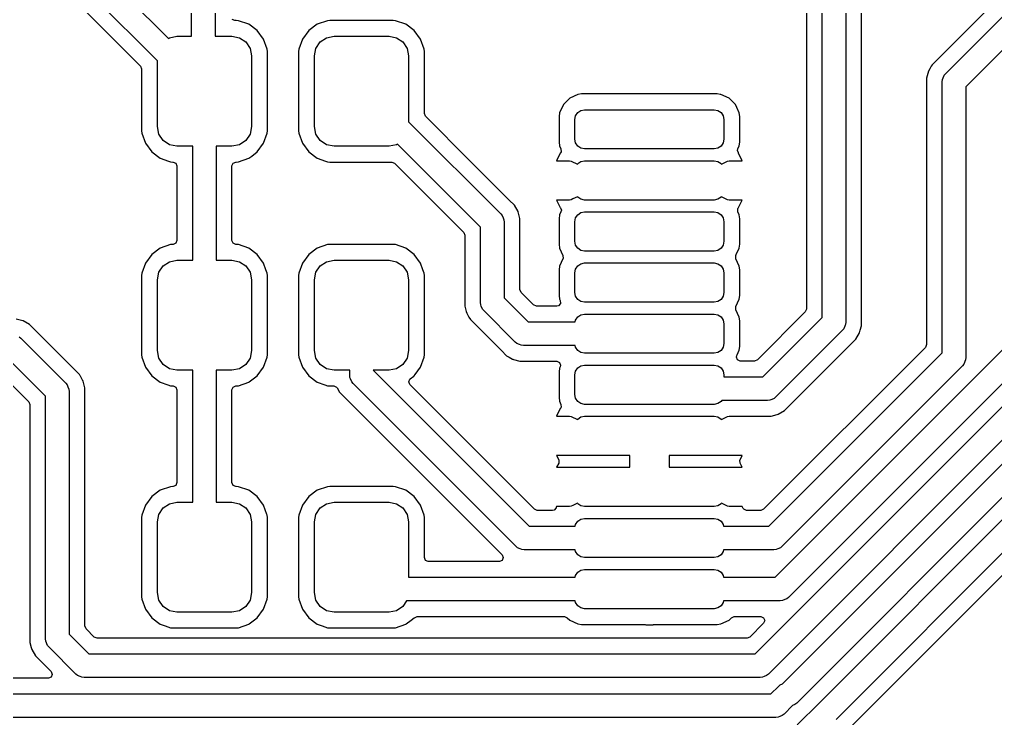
# Model space of a CAD drawing. Extents: x 164.7 to 249.1, y -103 to -70.
# Drawn here: x 171.91 to 184.34, y -86.4 to -77.51 of the extents above; entities that cross this region are included whole.
import ezdxf

# ---------------------------------------------------------------- set-up
doc = ezdxf.new("R2010")
doc.units = 0
doc.layers.add('BLACK', color=7, linetype='CONTINUOUS')

msp = doc.modelspace()

# ---------------------------------------------------------------- linework, layer by layer
at = {"layer": 'BLACK', "linetype": 'CONTINUOUS'}
for p, q in [((182.13, -81.297868), (182.13, -75.63)), ((182.43, -75.63), (182.43, -81.36)), ((174.1, -77.72), (174.1, -75.89)), ((181.9295, -75.8845), (181.9295, -81.194522)), ((174.4, -75.952132), (174.4, -77.72)), ((182.6305, -81.406144), (182.6305, -76.056479)), ((172.149693, -76.093934), (173.804068, -77.748309)), ((173.663627, -78.032132), (171.981495, -76.35)), ((171.912797, -76.564852), (173.448775, -78.10083)), ((184.994787, -76.619531), (183.529532, -78.084785)), ((183.703934, -78.193934), (185.103934, -76.793934)), ((185.272132, -77.05), (183.96, -78.362132)), ((174.6495, -77.5195), (174.614852, -77.505148)), ((174.667893, -77.5195), (174.6495, -77.5195)), ((174.667902, -77.5195), (174.667893, -77.5195)), ((174.698325, -77.522353), (174.667902, -77.5195)), ((174.826503, -77.567204), (174.698325, -77.522353)), ((175.828927, -77.522353), (175.70075, -77.567204)), ((175.828928, -77.522353), (175.828927, -77.522353)), ((175.859351, -77.5195), (175.828928, -77.522353)), ((175.859361, -77.5195), (175.859351, -77.5195)), ((176.667893, -77.5195), (175.859361, -77.5195)), ((176.667902, -77.5195), (176.667893, -77.5195)), ((176.698325, -77.522353), (176.667902, -77.5195)), ((176.826503, -77.567204), (176.698325, -77.522353)), ((174.826512, -77.567208), (174.826503, -77.567204)), ((174.935777, -77.647849), (174.826512, -77.567208)), ((175.016418, -77.757114), (174.935777, -77.647849)), ((175.591476, -77.647849), (175.510835, -77.757114)), ((175.700741, -77.567208), (175.591476, -77.647849)), ((175.70075, -77.567204), (175.700741, -77.567208)), ((176.826512, -77.567208), (176.826503, -77.567204)), ((176.935777, -77.647849), (176.826512, -77.567208)), ((177.016418, -77.757114), (176.935777, -77.647849)), ((173.804068, -77.748309), (173.817956, -77.73903)), ((173.817956, -77.73903), (173.913627, -77.72)), ((173.913627, -77.72), (174.1, -77.72)), ((174.4, -77.72), (174.613627, -77.72)), ((174.613627, -77.72), (174.709298, -77.73903)), ((174.709298, -77.73903), (174.790404, -77.793223)), ((174.790404, -77.793223), (174.844597, -77.874329)), ((175.016419, -77.757117), (175.016418, -77.757114)), ((175.01642, -77.757118), (175.016419, -77.757117)), ((175.061273, -77.885301), (175.01642, -77.757118)), ((175.510831, -77.757123), (175.46598, -77.8853)), ((175.510835, -77.757114), (175.510831, -77.757123)), ((175.682657, -77.874329), (175.73685, -77.793223)), ((175.73685, -77.793223), (175.817956, -77.73903)), ((175.817956, -77.73903), (175.913627, -77.72)), ((175.913627, -77.72), (176.613627, -77.72)), ((176.613627, -77.72), (176.709298, -77.73903)), ((176.709298, -77.73903), (176.790404, -77.793223)), ((176.790404, -77.793223), (176.844597, -77.874329)), ((177.016422, -77.757123), (177.016418, -77.757114)), ((177.061273, -77.8853), (177.016422, -77.757123)), ((174.844597, -77.874329), (174.863627, -77.97)), ((175.064127, -77.915734), (175.061273, -77.885301)), ((175.064127, -78.924266), (175.064127, -77.915734)), ((175.46598, -77.885301), (175.463127, -77.915724)), ((175.463127, -77.915724), (175.463127, -78.924275)), ((175.46598, -77.8853), (175.46598, -77.885301)), ((175.663627, -77.97), (175.682657, -77.874329)), ((176.844597, -77.874329), (176.863627, -77.97)), ((177.061273, -77.885301), (177.061273, -77.8853)), ((177.064126, -77.915724), (177.061273, -77.885301)), ((177.064127, -77.915743), (177.064126, -77.915724)), ((177.064127, -78.704522), (177.064127, -77.915743)), ((173.663627, -78.87), (173.663627, -78.032132)), ((174.863627, -77.97), (174.863627, -78.87)), ((175.663627, -78.87), (175.663627, -77.97)), ((176.863627, -77.97), (176.863627, -78.807868)), ((173.448775, -78.10083), (173.463127, -78.135478)), ((173.463127, -78.135478), (173.463127, -78.924275)), ((183.483385, -78.164713), (183.4595, -78.253853)), ((183.500265, -78.135478), (183.483385, -78.164713)), ((183.501537, -78.133274), (183.500265, -78.135478)), ((183.520268, -78.10083), (183.501537, -78.133274)), ((183.529527, -78.084791), (183.520268, -78.10083)), ((183.529532, -78.084785), (183.529527, -78.084791)), ((183.4595, -78.253853), (183.4595, -81.644522)), ((183.66, -78.3), (183.662882, -78.270736)), ((183.66, -81.747868), (183.66, -78.3)), ((183.662882, -78.270736), (183.679756, -78.23)), ((183.679756, -78.23), (183.685279, -78.216665)), ((183.685279, -78.216665), (183.703934, -78.193934)), ((183.96, -78.362132), (183.96, -81.81)), ((178.915418, -78.509254), (178.834254, -78.590418)), ((178.91542, -78.509253), (178.915418, -78.509254)), ((179.019454, -78.46074), (178.91542, -78.509253)), ((179.066861, -78.454501), (179.019454, -78.46074)), ((179.066867, -78.4545), (179.066861, -78.454501)), ((180.793135, -78.4545), (179.066867, -78.4545)), ((180.793139, -78.4545), (180.793135, -78.4545)), ((180.831063, -78.459492), (180.793139, -78.4545)), ((180.840546, -78.460741), (180.831063, -78.459492)), ((180.840547, -78.460742), (180.840546, -78.460741)), ((180.944579, -78.509253), (180.840547, -78.460742)), ((180.944581, -78.509254), (180.944579, -78.509253)), ((181.025745, -78.590418), (180.944581, -78.509254)), ((178.834253, -78.59042), (178.785742, -78.694452)), ((178.834254, -78.590418), (178.834253, -78.59042)), ((179.016612, -78.691612), (179.057165, -78.664515)), ((179.057165, -78.664515), (179.105, -78.655)), ((179.105, -78.655), (180.755, -78.655)), ((180.755, -78.655), (180.802835, -78.664515)), ((180.802835, -78.664515), (180.843388, -78.691612)), ((181.025746, -78.59042), (181.025745, -78.590418)), ((181.025747, -78.590421), (181.025746, -78.59042)), ((181.043675, -78.628867), (181.025747, -78.590421)), ((181.074258, -78.694453), (181.043675, -78.628867)), ((177.078479, -78.73917), (177.064127, -78.704522)), ((177.644308, -79.305), (177.078479, -78.73917)), ((178.779501, -78.74186), (178.7795, -78.741864)), ((178.7795, -78.741864), (178.7795, -79.068134)), ((178.785741, -78.694455), (178.779501, -78.74186)), ((178.785742, -78.694452), (178.785741, -78.694453)), ((178.785741, -78.694453), (178.785741, -78.694454)), ((178.785741, -78.694454), (178.785741, -78.694455)), ((178.98, -78.78), (178.989515, -78.732165)), ((178.98, -79.03), (178.98, -78.78)), ((178.989515, -78.732165), (179.016612, -78.691612)), ((180.843388, -78.691612), (180.870485, -78.732165)), ((180.870485, -78.732165), (180.88, -78.78)), ((180.88, -78.78), (180.88, -79.03)), ((181.074259, -78.694455), (181.074258, -78.694453)), ((181.080499, -78.741862), (181.074259, -78.694455)), ((181.0805, -79.068139), (181.080499, -78.741862)), ((173.463127, -78.924275), (173.46598, -78.954698)), ((173.682657, -78.965671), (173.663627, -78.87)), ((174.863627, -78.87), (174.844597, -78.965671)), ((175.061273, -78.954699), (175.064127, -78.924266)), ((175.463127, -78.924275), (175.46598, -78.954698)), ((175.682657, -78.965671), (175.663627, -78.87)), ((176.863627, -78.807868), (178.036066, -79.980307)), ((173.46598, -78.954698), (173.46598, -78.954699)), ((173.46598, -78.954699), (173.510831, -79.082876)), ((173.73685, -79.046777), (173.682657, -78.965671)), ((173.817956, -79.10097), (173.73685, -79.046777)), ((174.790404, -79.046777), (174.709298, -79.10097)), ((174.844597, -78.965671), (174.790404, -79.046777)), ((175.01642, -79.082882), (175.061273, -78.954699)), ((175.46598, -78.954698), (175.46598, -78.954699)), ((175.46598, -78.954699), (175.510831, -79.082876)), ((175.73685, -79.046777), (175.682657, -78.965671)), ((175.817956, -79.10097), (175.73685, -79.046777)), ((178.989515, -79.077835), (178.98, -79.03)), ((180.88, -79.03), (180.870485, -79.077835)), ((173.510831, -79.082876), (173.510835, -79.082885)), ((173.510835, -79.082885), (173.591476, -79.19215)), ((173.913627, -79.12), (173.817956, -79.10097)), ((174.113627, -79.12), (173.913627, -79.12)), ((174.113627, -80.57), (174.113627, -79.12)), ((174.613627, -79.12), (174.413627, -79.12)), ((174.413627, -79.12), (174.413627, -80.57)), ((174.709298, -79.10097), (174.613627, -79.12)), ((174.935777, -79.19215), (175.016418, -79.082885)), ((175.016418, -79.082884), (175.01642, -79.082882)), ((175.016418, -79.082885), (175.016418, -79.082884)), ((175.510831, -79.082876), (175.510835, -79.082885)), ((175.510835, -79.082885), (175.591476, -79.19215)), ((175.913627, -79.12), (175.817956, -79.10097)), ((176.613627, -79.12), (175.913627, -79.12)), ((176.709298, -79.10097), (176.613627, -79.12)), ((176.723185, -79.09169), (176.709298, -79.10097)), ((177.78, -80.148505), (176.723185, -79.09169)), ((178.7795, -79.068134), (178.779501, -79.068139)), ((178.779501, -79.068139), (178.78574, -79.115543)), ((178.78574, -79.115543), (178.804118, -79.154954)), ((178.804118, -79.154954), (178.805754, -79.192422)), ((179.016612, -79.118388), (178.989515, -79.077835)), ((179.057165, -79.145485), (179.016612, -79.118388)), ((179.105, -79.155), (179.057165, -79.145485)), ((180.755, -79.155), (179.105, -79.155)), ((180.802835, -79.145485), (180.755, -79.155)), ((180.843388, -79.118388), (180.802835, -79.145485)), ((180.870485, -79.077835), (180.843388, -79.118388)), ((181.05129, -79.175664), (181.05588, -79.154958)), ((181.05588, -79.154958), (181.074259, -79.115545)), ((181.074259, -79.115545), (181.0805, -79.068139)), ((173.591476, -79.19215), (173.700741, -79.272791)), ((173.700741, -79.272791), (173.700744, -79.272792)), ((173.700744, -79.272792), (173.700745, -79.272793)), ((173.700745, -79.272793), (173.700747, -79.272793)), ((173.700747, -79.272793), (173.70075, -79.272795)), ((173.70075, -79.272795), (173.805908, -79.309591)), ((174.698326, -79.317646), (174.826509, -79.272793)), ((174.826509, -79.272793), (174.86521, -79.244231)), ((174.86521, -79.244231), (174.935777, -79.19215)), ((175.591476, -79.19215), (175.700741, -79.272791)), ((175.700741, -79.272791), (175.700744, -79.272792)), ((175.700744, -79.272792), (175.700745, -79.272793)), ((175.700745, -79.272793), (175.700747, -79.272793)), ((175.700747, -79.272793), (175.70075, -79.272795)), ((175.70075, -79.272795), (175.805908, -79.309591)), ((178.795586, -79.209083), (178.748695, -79.305)), ((178.797948, -79.205776), (178.795586, -79.209083)), ((178.805754, -79.192422), (178.797467, -79.205433)), ((178.797467, -79.205433), (178.797948, -79.205776)), ((181.063374, -79.204837), (181.05129, -79.175664)), ((181.062054, -79.20578), (181.063374, -79.204837)), ((181.064413, -79.209085), (181.062054, -79.20578)), ((181.111304, -79.305), (181.064413, -79.209085)), ((173.805908, -79.309591), (173.828928, -79.317646)), ((173.828928, -79.317646), (173.859361, -79.3205)), ((173.859361, -79.3205), (173.864127, -79.3205)), ((173.864127, -79.3205), (173.898775, -79.334852)), ((173.898775, -79.334852), (173.913127, -79.3695)), ((173.913127, -79.3695), (173.913127, -80.3205)), ((174.614127, -79.3695), (174.628479, -79.334852)), ((174.614127, -80.3205), (174.614127, -79.3695)), ((174.628479, -79.334852), (174.663127, -79.3205)), ((174.663127, -79.3205), (174.667883, -79.3205)), ((174.667883, -79.3205), (174.667893, -79.3205)), ((174.667893, -79.3205), (174.698326, -79.317646)), ((175.805908, -79.309591), (175.828928, -79.317646)), ((175.828928, -79.317646), (175.859361, -79.3205)), ((175.859361, -79.3205), (175.859371, -79.3205)), ((175.859371, -79.3205), (176.64815, -79.3205)), ((176.64815, -79.3205), (176.682798, -79.334852)), ((176.682798, -79.334852), (177.565148, -80.217202)), ((178.145212, -79.805904), (177.644308, -79.305)), ((178.748695, -79.305), (178.913679, -79.305)), ((178.913679, -79.305), (178.934386, -79.30959)), ((178.934386, -79.30959), (179.013391, -79.346431)), ((179.013391, -79.346431), (179.016612, -79.341612)), ((179.016612, -79.341612), (179.057165, -79.314515)), ((179.057165, -79.314515), (179.105, -79.305)), ((179.105, -79.305), (180.755, -79.305)), ((180.755, -79.305), (180.802835, -79.314515)), ((180.802835, -79.314515), (180.843388, -79.341612)), ((180.843388, -79.341612), (180.846608, -79.346431)), ((180.846608, -79.346431), (180.925613, -79.30959)), ((180.925613, -79.30959), (180.946321, -79.305)), ((180.946321, -79.305), (181.111304, -79.305)), ((178.956355, -79.790165), (178.934386, -79.800409)), ((179.01339, -79.763567), (178.956355, -79.790165)), ((179.016612, -79.768388), (179.01339, -79.763567)), ((179.057165, -79.795485), (179.016612, -79.768388)), ((179.105, -79.805), (179.057165, -79.795485)), ((180.802835, -79.795485), (180.755, -79.805)), ((180.843388, -79.768388), (180.802835, -79.795485)), ((180.846608, -79.763568), (180.843388, -79.768388)), ((180.925613, -79.800409), (180.846608, -79.763568)), ((178.210469, -79.871161), (178.145212, -79.805904)), ((178.256614, -79.951085), (178.210469, -79.871161)), ((178.913679, -79.805), (178.748696, -79.805)), ((178.748696, -79.805), (178.795586, -79.900914)), ((178.795586, -79.900914), (178.797946, -79.90422)), ((178.797946, -79.90422), (178.796625, -79.905163)), ((178.796625, -79.905163), (178.808709, -79.934335)), ((178.934386, -79.800409), (178.913679, -79.805)), ((180.755, -79.805), (179.105, -79.805)), ((180.946321, -79.805), (180.925613, -79.800409)), ((181.111304, -79.805), (180.946321, -79.805)), ((181.054245, -79.917578), (181.062536, -79.904565)), ((181.05588, -79.955043), (181.054245, -79.917578)), ((181.062054, -79.904221), (181.064413, -79.900915)), ((181.062536, -79.904565), (181.062054, -79.904221)), ((181.064413, -79.900915), (181.111304, -79.805)), ((178.036066, -79.980307), (178.054721, -80.003037)), ((178.054721, -80.003037), (178.066786, -80.032165)), ((178.066786, -80.032165), (178.077118, -80.057109)), ((178.257675, -79.955045), (178.256614, -79.951085)), ((178.2805, -80.040226), (178.257675, -79.955045)), ((178.2805, -80.944522), (178.2805, -80.040226)), ((178.78574, -79.994454), (178.7795, -80.041862)), ((178.7795, -80.041862), (178.7795, -80.368134)), ((178.804118, -79.955043), (178.78574, -79.994454)), ((178.808709, -79.934335), (178.804118, -79.955043)), ((178.98, -80.08), (178.989515, -80.032165)), ((178.989515, -80.032165), (179.016612, -79.991612)), ((179.016612, -79.991612), (179.057165, -79.964515)), ((179.057165, -79.964515), (179.105, -79.955)), ((179.105, -79.955), (180.755, -79.955)), ((180.755, -79.955), (180.802835, -79.964515)), ((180.802835, -79.964515), (180.843388, -79.991612)), ((180.843388, -79.991612), (180.870485, -80.032165)), ((180.870485, -80.032165), (180.88, -80.08)), ((181.074259, -79.994455), (181.05588, -79.955043)), ((181.080499, -80.041862), (181.074259, -79.994455)), ((181.0805, -80.368139), (181.080499, -80.041862)), ((177.78, -81.11), (177.78, -80.148505)), ((178.077118, -80.057109), (178.08, -80.086373)), ((178.08, -80.086373), (178.08, -81.047868)), ((178.98, -80.33), (178.98, -80.08)), ((180.88, -80.08), (180.88, -80.33)), ((177.565148, -80.217202), (177.5795, -80.25185)), ((177.5795, -80.25185), (177.5795, -81.156145)), ((173.700741, -80.417208), (173.591476, -80.497849)), ((173.70075, -80.417204), (173.700741, -80.417208)), ((173.828927, -80.372353), (173.70075, -80.417204)), ((173.828928, -80.372353), (173.828927, -80.372353)), ((173.859351, -80.3695), (173.828928, -80.372353)), ((173.864127, -80.3695), (173.859351, -80.3695)), ((173.898775, -80.355148), (173.864127, -80.3695)), ((173.913127, -80.3205), (173.898775, -80.355148)), ((174.628479, -80.355148), (174.614127, -80.3205)), ((174.663127, -80.3695), (174.628479, -80.355148)), ((174.667893, -80.3695), (174.663127, -80.3695)), ((174.667902, -80.3695), (174.667893, -80.3695)), ((174.698325, -80.372353), (174.667902, -80.3695)), ((174.826503, -80.417204), (174.698325, -80.372353)), ((174.826512, -80.417208), (174.826503, -80.417204)), ((174.935777, -80.497849), (174.826512, -80.417208)), ((175.700741, -80.417208), (175.591476, -80.497849)), ((175.70075, -80.417204), (175.700741, -80.417208)), ((175.828927, -80.372353), (175.70075, -80.417204)), ((175.828928, -80.372353), (175.828927, -80.372353)), ((175.859351, -80.3695), (175.828928, -80.372353)), ((175.859361, -80.3695), (175.859351, -80.3695)), ((176.667893, -80.3695), (175.859361, -80.3695)), ((176.667902, -80.3695), (176.667893, -80.3695)), ((176.698325, -80.372353), (176.667902, -80.3695)), ((176.826503, -80.417204), (176.698325, -80.372353)), ((176.826512, -80.417208), (176.826503, -80.417204)), ((176.935777, -80.497849), (176.826512, -80.417208)), ((178.7795, -80.368134), (178.779501, -80.368139)), ((178.779501, -80.368139), (178.78574, -80.415545)), ((178.78574, -80.415545), (178.829455, -80.509292)), ((178.989515, -80.377835), (178.98, -80.33)), ((179.016612, -80.418388), (178.989515, -80.377835)), ((179.057165, -80.445485), (179.016612, -80.418388)), ((180.843388, -80.418388), (180.802835, -80.445485)), ((180.870485, -80.377835), (180.843388, -80.418388)), ((180.88, -80.33), (180.870485, -80.377835)), ((181.035879, -80.49785), (181.074259, -80.415545)), ((181.074259, -80.415545), (181.0805, -80.368139)), ((173.591476, -80.497849), (173.510835, -80.607114)), ((175.016418, -80.607114), (174.935777, -80.497849)), ((175.591476, -80.497849), (175.510835, -80.607114)), ((177.016418, -80.607114), (176.935777, -80.497849)), ((178.829455, -80.509292), (178.831091, -80.546759)), ((179.105, -80.455), (179.057165, -80.445485)), ((180.755, -80.455), (179.105, -80.455)), ((180.802835, -80.445485), (180.755, -80.455)), ((181.028908, -80.51324), (181.030544, -80.509291)), ((181.030544, -80.550707), (181.028908, -80.51324)), ((181.030544, -80.509291), (181.035879, -80.49785)), ((173.510831, -80.607123), (173.46598, -80.7353)), ((173.510835, -80.607114), (173.510831, -80.607123)), ((173.682657, -80.724329), (173.73685, -80.643223)), ((173.73685, -80.643223), (173.817956, -80.58903)), ((173.817956, -80.58903), (173.913627, -80.57)), ((173.913627, -80.57), (174.113627, -80.57)), ((174.413627, -80.57), (174.613627, -80.57)), ((174.613627, -80.57), (174.709298, -80.58903)), ((174.709298, -80.58903), (174.790404, -80.643223)), ((174.790404, -80.643223), (174.844597, -80.724329)), ((175.016422, -80.607123), (175.016418, -80.607114)), ((175.046072, -80.69186), (175.016422, -80.607123)), ((175.510831, -80.607123), (175.46598, -80.7353)), ((175.510835, -80.607114), (175.510831, -80.607123)), ((175.682657, -80.724329), (175.73685, -80.643223)), ((175.73685, -80.643223), (175.817956, -80.58903)), ((175.817956, -80.58903), (175.913627, -80.57)), ((175.913627, -80.57), (176.613627, -80.57)), ((176.613627, -80.57), (176.709298, -80.58903)), ((176.709298, -80.58903), (176.790404, -80.643223)), ((176.790404, -80.643223), (176.844597, -80.724329)), ((177.016422, -80.607123), (177.016418, -80.607114)), ((177.046072, -80.69186), (177.016422, -80.607123)), ((178.785741, -80.644455), (178.779501, -80.69186)), ((178.785742, -80.644451), (178.785741, -80.644453)), ((178.785741, -80.644453), (178.785741, -80.644454)), ((178.785741, -80.644454), (178.785741, -80.644455)), ((178.829455, -80.550708), (178.785742, -80.644451)), ((178.831091, -80.546759), (178.829455, -80.550708)), ((178.989515, -80.682165), (179.016612, -80.641612)), ((179.016612, -80.641612), (179.057165, -80.614515)), ((179.057165, -80.614515), (179.105, -80.605)), ((179.105, -80.605), (180.755, -80.605)), ((180.755, -80.605), (180.802835, -80.614515)), ((180.802835, -80.614515), (180.843388, -80.641612)), ((180.843388, -80.641612), (180.870485, -80.682165)), ((181.074259, -80.644454), (181.030544, -80.550707)), ((181.074259, -80.644455), (181.074259, -80.644454)), ((181.080499, -80.691862), (181.074259, -80.644455)), ((173.46598, -80.735301), (173.463127, -80.765724)), ((173.463127, -80.765724), (173.463127, -81.774275)), ((173.46598, -80.7353), (173.46598, -80.735301)), ((173.663627, -80.82), (173.682657, -80.724329)), ((174.844597, -80.724329), (174.863627, -80.82)), ((175.061273, -80.735301), (175.046072, -80.69186)), ((175.064127, -80.765734), (175.061273, -80.735301)), ((175.064127, -81.774266), (175.064127, -80.765734)), ((175.46598, -80.735301), (175.463127, -80.765724)), ((175.463127, -80.765724), (175.463127, -81.774275)), ((175.46598, -80.7353), (175.46598, -80.735301)), ((175.663627, -80.82), (175.682657, -80.724329)), ((176.844597, -80.724329), (176.863627, -80.82)), ((177.061273, -80.735301), (177.046072, -80.69186)), ((177.064127, -80.765734), (177.061273, -80.735301)), ((177.064127, -81.774266), (177.064127, -80.765734)), ((178.779501, -80.69186), (178.7795, -80.691864)), ((178.7795, -80.691864), (178.7795, -81.018134)), ((178.98, -80.73), (178.989515, -80.682165)), ((178.98, -80.98), (178.98, -80.73)), ((180.870485, -80.682165), (180.88, -80.73)), ((180.88, -80.73), (180.88, -80.98)), ((181.0805, -81.018139), (181.080499, -80.691862)), ((173.663627, -81.72), (173.663627, -80.82)), ((174.863627, -80.82), (174.863627, -81.72)), ((175.663627, -81.72), (175.663627, -80.82)), ((176.863627, -80.82), (176.863627, -81.72)), ((178.294852, -80.97917), (178.2805, -80.944522)), ((178.455829, -81.140148), (178.294852, -80.97917)), ((178.7795, -81.018134), (178.779501, -81.018139)), ((178.779501, -81.018139), (178.78574, -81.065543)), ((178.989515, -81.027835), (178.98, -80.98)), ((179.016612, -81.068388), (178.989515, -81.027835)), ((180.870485, -81.027835), (180.843388, -81.068388)), ((180.88, -80.98), (180.870485, -81.027835)), ((181.074259, -81.065545), (181.0805, -81.018139)), ((177.5795, -81.156145), (177.597824, -81.224529)), ((177.782882, -81.139264), (177.78, -81.11)), ((177.789193, -81.1545), (177.782882, -81.139264)), ((177.805279, -81.193335), (177.789193, -81.1545)), ((178.08, -81.047868), (178.387132, -81.355)), ((178.490477, -81.1545), (178.455829, -81.140148)), ((178.750307, -81.1545), (178.490477, -81.1545)), ((178.771015, -81.149909), (178.750307, -81.1545)), ((178.796352, -81.122259), (178.771015, -81.149909)), ((178.78574, -81.065543), (178.794716, -81.084792)), ((178.794716, -81.084792), (178.796352, -81.122259)), ((179.057165, -81.095485), (179.016612, -81.068388)), ((179.105, -81.105), (179.057165, -81.095485)), ((180.755, -81.105), (179.105, -81.105)), ((180.802835, -81.095485), (180.755, -81.105)), ((180.843388, -81.068388), (180.802835, -81.095485)), ((181.028908, -81.16324), (181.030544, -81.159291)), ((181.030544, -81.200707), (181.028908, -81.16324)), ((181.030544, -81.159291), (181.074259, -81.065545)), ((177.597824, -81.224529), (177.597824, -81.22453)), ((177.597824, -81.22453), (177.603385, -81.245287)), ((177.603385, -81.245287), (177.603386, -81.24529)), ((177.603386, -81.24529), (177.631772, -81.294455)), ((177.823934, -81.216066), (177.805279, -81.193335)), ((178.218934, -81.611066), (177.823934, -81.216066)), ((179.016612, -81.291612), (179.057165, -81.264515)), ((179.057165, -81.264515), (179.105, -81.255)), ((179.105, -81.255), (180.755, -81.255)), ((180.755, -81.255), (180.802835, -81.264515)), ((180.802835, -81.264515), (180.843388, -81.291612)), ((181.074259, -81.294454), (181.030544, -81.200707)), ((181.915148, -81.22917), (181.30517, -81.839148)), ((181.9295, -81.194522), (181.915148, -81.22917)), ((171.949597, -81.34186), (171.866147, -81.3195)), ((171.949597, -81.341861), (171.949597, -81.34186)), ((171.955286, -81.343385), (171.949597, -81.341861)), ((171.955289, -81.343386), (171.955286, -81.343385)), ((172.035212, -81.38953), (171.955289, -81.343386)), ((172.67047, -82.024788), (172.035212, -81.38953)), ((177.631772, -81.294455), (177.64953, -81.325212)), ((177.64953, -81.325212), (178.044531, -81.720212)), ((178.387132, -81.355), (178.984973, -81.355)), ((178.984973, -81.355), (178.989515, -81.332165)), ((178.989515, -81.332165), (179.016612, -81.291612)), ((180.843388, -81.291612), (180.870485, -81.332165)), ((180.870485, -81.332165), (180.88, -81.38)), ((180.88, -81.38), (180.88, -81.63)), ((181.074259, -81.294455), (181.074259, -81.294454)), ((181.080499, -81.341862), (181.074259, -81.294455)), ((181.0805, -81.668139), (181.080499, -81.341862)), ((181.373868, -82.054), (182.13, -81.297868)), ((182.423112, -81.398934), (182.404721, -81.443336)), ((182.427118, -81.389264), (182.423112, -81.398934)), ((182.43, -81.36), (182.427118, -81.389264)), ((182.616203, -81.459501), (182.6305, -81.406144)), ((182.386066, -81.466066), (181.542066, -82.310066)), ((182.404721, -81.443336), (182.386066, -81.466066)), ((182.560469, -81.575212), (182.606614, -81.495288)), ((182.606614, -81.495288), (182.616203, -81.459501)), ((171.903335, -81.545279), (171.926066, -81.563934)), ((171.926066, -81.563934), (172.496066, -82.133934)), ((178.241664, -81.629721), (178.218934, -81.611066)), ((178.277398, -81.644522), (178.241664, -81.629721)), ((178.295736, -81.652118), (178.277398, -81.644522)), ((178.325, -81.655), (178.295736, -81.652118)), ((178.984973, -81.655), (178.325, -81.655)), ((178.989515, -81.677835), (178.984973, -81.655)), ((180.88, -81.63), (180.870485, -81.677835)), ((181.532868, -84.605), (184.51, -81.627868)), ((181.651212, -82.48447), (182.560469, -81.575212)), ((183.4595, -81.644522), (183.445148, -81.67917)), ((173.463127, -81.774275), (173.46598, -81.804698)), ((173.682657, -81.815671), (173.663627, -81.72)), ((174.863627, -81.72), (174.844597, -81.815671)), ((175.061273, -81.804699), (175.064127, -81.774266)), ((175.463127, -81.774275), (175.46598, -81.804698)), ((175.682657, -81.815671), (175.663627, -81.72)), ((176.863627, -81.72), (176.844597, -81.815671)), ((177.061273, -81.804699), (177.064127, -81.774266)), ((178.044531, -81.720212), (178.109788, -81.785469)), ((178.109788, -81.785469), (178.14275, -81.8045)), ((179.016612, -81.718388), (178.989515, -81.677835)), ((179.057165, -81.745485), (179.016612, -81.718388)), ((179.105, -81.755), (179.057165, -81.745485)), ((180.755, -81.755), (179.105, -81.755)), ((180.802835, -81.745485), (180.755, -81.755)), ((180.843388, -81.718388), (180.802835, -81.745485)), ((180.870485, -81.677835), (180.843388, -81.718388)), ((181.037844, -81.8045), (181.042435, -81.783792)), ((181.042435, -81.783792), (181.047813, -81.772259)), ((181.047813, -81.772259), (181.074259, -81.715545)), ((181.074259, -81.715545), (181.0805, -81.668139)), ((183.445148, -81.67917), (181.38417, -83.740148)), ((181.452868, -83.955), (183.66, -81.747868)), ((172.24, -82.302132), (171.757868, -81.82)), ((173.46598, -81.804698), (173.46598, -81.804699)), ((173.46598, -81.804699), (173.510831, -81.932876)), ((173.73685, -81.896777), (173.682657, -81.815671)), ((173.817956, -81.95097), (173.73685, -81.896777)), ((174.790404, -81.896777), (174.709298, -81.95097)), ((174.844597, -81.815671), (174.790404, -81.896777)), ((175.01642, -81.932882), (175.061273, -81.804699)), ((175.46598, -81.804698), (175.46598, -81.804699)), ((175.46598, -81.804699), (175.510831, -81.932876)), ((175.73685, -81.896777), (175.682657, -81.815671)), ((175.817956, -81.95097), (175.73685, -81.896777)), ((176.790404, -81.896777), (176.709298, -81.95097)), ((176.844597, -81.815671), (176.790404, -81.896777)), ((177.01642, -81.932882), (177.061273, -81.804699)), ((178.14275, -81.8045), (178.186916, -81.83)), ((178.186916, -81.83), (178.189712, -81.831614)), ((178.189712, -81.831614), (178.198912, -81.834079)), ((178.198912, -81.834079), (178.278853, -81.8555)), ((178.278853, -81.8555), (178.278856, -81.8555)), ((178.278856, -81.8555), (178.750307, -81.8555)), ((178.750307, -81.8555), (178.784955, -81.869852)), ((178.784955, -81.869852), (178.799307, -81.9045)), ((178.799307, -81.9045), (178.794716, -81.925208)), ((179.057165, -81.914515), (179.105, -81.905)), ((179.105, -81.905), (180.755, -81.905)), ((180.755, -81.905), (180.802835, -81.914515)), ((181.052196, -81.839148), (181.037844, -81.8045)), ((181.086844, -81.8535), (181.052196, -81.839148)), ((181.270522, -81.8535), (181.086844, -81.8535)), ((181.30517, -81.839148), (181.270522, -81.8535)), ((184.766066, -81.796066), (181.701066, -84.861066)), ((183.934721, -81.893335), (183.916066, -81.916066)), ((183.957118, -81.839263), (183.934721, -81.893335)), ((183.96, -81.81), (183.957118, -81.839263)), ((172.680493, -82.04215), (172.67047, -82.024788)), ((173.510831, -81.932876), (173.510835, -81.932885)), ((173.510835, -81.932885), (173.591476, -82.04215)), ((173.913627, -81.97), (173.817956, -81.95097)), ((174.113627, -81.97), (173.913627, -81.97)), ((174.113627, -83.65), (174.113627, -81.97)), ((174.613627, -81.97), (174.413627, -81.97)), ((174.413627, -81.97), (174.413627, -83.65)), ((174.709298, -81.95097), (174.613627, -81.97)), ((174.935777, -82.04215), (175.016418, -81.932885)), ((175.016418, -81.932884), (175.01642, -81.932882)), ((175.016418, -81.932885), (175.016418, -81.932884)), ((175.510831, -81.932876), (175.510835, -81.932885)), ((175.510835, -81.932885), (175.591476, -82.04215)), ((175.913627, -81.97), (175.817956, -81.95097)), ((176.113627, -81.97), (175.913627, -81.97)), ((176.113627, -82.033627), (176.113627, -81.97)), ((176.116509, -82.062891), (176.113627, -82.033627)), ((176.613627, -81.97), (176.413627, -81.97)), ((176.413627, -81.97), (176.413627, -81.971495)), ((176.413627, -81.971495), (178.397132, -83.955)), ((176.709298, -81.95097), (176.613627, -81.97)), ((176.935777, -82.04215), (176.948589, -82.024791)), ((176.948589, -82.024791), (177.016418, -81.932885)), ((177.016418, -81.932884), (177.01642, -81.932882)), ((177.016418, -81.932885), (177.016418, -81.932884)), ((178.779501, -81.99186), (178.7795, -81.991864)), ((178.7795, -81.991864), (178.7795, -82.318134)), ((178.785741, -81.944455), (178.779501, -81.99186)), ((178.794716, -81.925208), (178.785741, -81.944453)), ((178.785741, -81.944453), (178.785741, -81.944455)), ((178.98, -82.03), (178.989515, -81.982165)), ((178.98, -82.28), (178.98, -82.03)), ((178.989515, -81.982165), (179.016612, -81.941612)), ((179.016612, -81.941612), (179.057165, -81.914515)), ((180.802835, -81.914515), (180.843388, -81.941612)), ((180.843388, -81.941612), (180.870485, -81.982165)), ((180.870485, -81.982165), (180.88, -82.03)), ((180.88, -82.03), (180.88, -82.054)), ((183.916066, -81.916066), (181.621066, -84.211066)), ((171.68917, -82.034852), (172.025148, -82.37083)), ((172.496066, -82.133934), (172.514721, -82.156665)), ((172.514721, -82.156665), (172.524695, -82.180745)), ((172.683657, -82.04763), (172.680493, -82.04215)), ((172.683658, -82.047631), (172.683657, -82.04763)), ((172.716288, -82.104148), (172.683658, -82.047631)), ((172.716614, -82.104712), (172.716288, -82.104148)), ((172.718403, -82.111389), (172.716614, -82.104712)), ((172.7405, -82.193853), (172.718403, -82.111389)), ((173.591476, -82.04215), (173.700741, -82.122791)), ((173.700741, -82.122791), (173.700744, -82.122792)), ((173.700744, -82.122792), (173.700745, -82.122793)), ((173.700745, -82.122793), (173.700747, -82.122793)), ((173.700747, -82.122793), (173.70075, -82.122795)), ((173.70075, -82.122795), (173.79734, -82.156593)), ((173.79734, -82.156593), (173.828928, -82.167646)), ((174.698326, -82.167646), (174.826509, -82.122793)), ((174.826509, -82.122793), (174.831542, -82.119079)), ((174.831542, -82.119079), (174.935777, -82.04215)), ((175.591476, -82.04215), (175.700741, -82.122791)), ((175.700741, -82.122791), (175.700744, -82.122792)), ((175.700744, -82.122792), (175.700745, -82.122793)), ((175.700745, -82.122793), (175.700747, -82.122793)), ((175.700747, -82.122793), (175.70075, -82.122795)), ((175.70075, -82.122795), (175.79734, -82.156593)), ((175.79734, -82.156593), (175.828928, -82.167646)), ((176.123298, -82.07928), (176.116509, -82.062891)), ((176.138906, -82.116962), (176.123298, -82.07928)), ((176.157561, -82.139693), (176.138906, -82.116962)), ((178.228934, -84.211066), (176.157561, -82.139693)), ((176.865057, -82.119079), (176.879409, -82.084431)), ((176.879409, -82.153727), (176.865057, -82.119079)), ((176.879409, -82.084431), (176.884961, -82.079653)), ((177.930682, -83.205), (176.879409, -82.153727)), ((176.884961, -82.079653), (176.928352, -82.04763)), ((176.928352, -82.04763), (176.935777, -82.04215)), ((180.88, -82.054), (181.373868, -82.054)), ((181.277868, -85.58), (184.808934, -82.048934)), ((172.524695, -82.180745), (172.537118, -82.210736)), ((172.537118, -82.210736), (172.54, -82.24)), ((172.54, -82.24), (172.54, -85.327868)), ((172.7405, -85.224522), (172.7405, -82.193853)), ((173.828928, -82.167646), (173.859361, -82.1705)), ((173.859361, -82.1705), (173.864127, -82.1705)), ((173.864127, -82.1705), (173.898775, -82.184852)), ((173.898775, -82.184852), (173.913127, -82.2195)), ((173.913127, -82.2195), (173.913127, -83.4005)), ((174.614127, -82.2195), (174.628479, -82.184852)), ((174.614127, -83.4005), (174.614127, -82.2195)), ((174.628479, -82.184852), (174.663127, -82.1705)), ((174.663127, -82.1705), (174.667883, -82.1705)), ((174.667883, -82.1705), (174.667893, -82.1705)), ((174.667893, -82.1705), (174.698326, -82.167646)), ((175.828928, -82.167646), (175.859361, -82.1705)), ((175.859361, -82.1705), (175.909638, -82.1705)), ((175.909638, -82.1705), (175.944286, -82.184852)), ((175.944286, -82.184852), (175.952073, -82.195)), ((175.952073, -82.195), (175.983157, -82.248839)), ((175.983157, -82.248839), (178.05517, -84.320852)), ((178.989515, -82.327835), (178.98, -82.28)), ((172.025148, -82.37083), (172.0395, -82.405478)), ((172.0395, -82.405478), (172.0395, -85.436145)), ((172.24, -85.39), (172.24, -82.302132)), ((178.7795, -82.318134), (178.779501, -82.318139)), ((178.779501, -82.318139), (178.78574, -82.365543)), ((178.78574, -82.365543), (178.804118, -82.404954)), ((178.804118, -82.404954), (178.805754, -82.442422)), ((179.016612, -82.368388), (178.989515, -82.327835)), ((179.057165, -82.395485), (179.016612, -82.368388)), ((179.105, -82.405), (179.057165, -82.395485)), ((180.755, -82.405), (179.105, -82.405)), ((180.802835, -82.395485), (180.755, -82.405)), ((180.843388, -82.368388), (180.802835, -82.395485)), ((180.853002, -82.354), (180.843388, -82.368388)), ((181.436, -82.354), (180.853002, -82.354)), ((181.465264, -82.351118), (181.436, -82.354)), ((184.977132, -82.305), (181.446066, -85.836066)), ((181.487661, -82.34184), (181.465264, -82.351118)), ((181.519335, -82.328721), (181.487661, -82.34184)), ((181.542066, -82.310066), (181.519335, -82.328721)), ((178.795586, -82.459083), (178.748695, -82.555)), ((178.797948, -82.455776), (178.795586, -82.459083)), ((178.805754, -82.442422), (178.797467, -82.455433)), ((178.797467, -82.455433), (178.797948, -82.455776)), ((181.526716, -82.542557), (181.571288, -82.530614)), ((181.571288, -82.530614), (181.651212, -82.48447)), ((178.748695, -82.555), (178.913679, -82.555)), ((178.913679, -82.555), (178.934386, -82.55959)), ((178.934386, -82.55959), (179.013391, -82.596431)), ((179.013391, -82.596431), (179.016612, -82.591612)), ((179.016612, -82.591612), (179.057165, -82.564515)), ((179.057165, -82.564515), (179.105, -82.555)), ((179.105, -82.555), (180.755, -82.555)), ((180.755, -82.555), (180.802835, -82.564515)), ((180.802835, -82.564515), (180.843388, -82.591612)), ((180.843388, -82.591612), (180.846608, -82.596431)), ((180.846608, -82.596431), (180.867051, -82.586899)), ((180.867051, -82.586899), (180.925614, -82.559591)), ((180.925614, -82.559591), (180.946322, -82.555)), ((180.946322, -82.555), (181.134406, -82.555)), ((181.134406, -82.555), (181.138781, -82.5545)), ((181.138781, -82.5545), (181.482146, -82.5545)), ((181.482146, -82.5545), (181.526716, -82.542557)), ((181.624894, -85.962973), (184.888934, -82.698934)), ((185.057132, -82.955), (181.806066, -86.206066)), ((178.77484, -83.151521), (178.748695, -83.205)), ((179.68, -83.055), (178.748696, -83.055)), ((178.748696, -83.055), (178.77484, -83.108479)), ((178.77484, -83.108479), (178.777164, -83.14591)), ((178.777164, -83.14591), (178.77484, -83.151521)), ((179.68, -83.205), (179.68, -83.055)), ((181.111304, -83.055), (180.18, -83.055)), ((180.18, -83.055), (180.18, -83.205)), ((181.082835, -83.11409), (181.085159, -83.108479)), ((181.085159, -83.151521), (181.082835, -83.11409)), ((181.085159, -83.108479), (181.111304, -83.055)), ((181.111304, -83.205), (181.085159, -83.151521)), ((178.46583, -83.740148), (177.930682, -83.205)), ((178.748695, -83.205), (179.68, -83.205)), ((180.18, -83.205), (181.111304, -83.205)), ((173.913127, -83.4005), (173.898775, -83.435148)), ((174.628479, -83.435148), (174.614127, -83.4005)), ((182.094934, -86.201454), (184.947454, -83.348934)), ((173.700741, -83.497208), (173.591476, -83.577849)), ((173.70075, -83.497204), (173.700741, -83.497208)), ((173.828927, -83.452353), (173.70075, -83.497204)), ((173.828928, -83.452353), (173.828927, -83.452353)), ((173.859351, -83.4495), (173.828928, -83.452353)), ((173.864127, -83.4495), (173.859351, -83.4495)), ((173.898775, -83.435148), (173.864127, -83.4495)), ((174.663127, -83.4495), (174.628479, -83.435148)), ((174.667893, -83.4495), (174.663127, -83.4495)), ((174.667902, -83.4495), (174.667893, -83.4495)), ((174.698325, -83.452353), (174.667902, -83.4495)), ((174.826503, -83.497204), (174.698325, -83.452353)), ((174.826512, -83.497208), (174.826503, -83.497204)), ((174.935777, -83.577849), (174.826512, -83.497208)), ((175.700741, -83.497208), (175.591476, -83.577849)), ((175.70075, -83.497204), (175.700741, -83.497208)), ((175.828927, -83.452353), (175.70075, -83.497204)), ((175.828928, -83.452353), (175.828927, -83.452353)), ((175.859351, -83.4495), (175.828928, -83.452353)), ((175.859361, -83.4495), (175.859351, -83.4495)), ((176.667893, -83.4495), (175.859361, -83.4495)), ((176.667902, -83.4495), (176.667893, -83.4495)), ((176.698325, -83.452353), (176.667902, -83.4495)), ((176.826503, -83.497204), (176.698325, -83.452353)), ((176.826512, -83.497208), (176.826503, -83.497204)), ((176.935777, -83.577849), (176.826512, -83.497208)), ((173.591476, -83.577849), (173.510835, -83.687114)), ((173.817956, -83.66903), (173.913627, -83.65)), ((173.913627, -83.65), (174.113627, -83.65)), ((174.413627, -83.65), (174.613627, -83.65)), ((174.613627, -83.65), (174.709298, -83.66903)), ((175.016418, -83.687114), (174.935777, -83.577849)), ((175.591476, -83.577849), (175.510835, -83.687114)), ((175.817956, -83.66903), (175.913627, -83.65)), ((175.913627, -83.65), (176.613627, -83.65)), ((176.613627, -83.65), (176.709298, -83.66903)), ((177.016418, -83.687114), (176.935777, -83.577849)), ((185.115652, -83.605), (182.307066, -86.413586)), ((173.510831, -83.687123), (173.46598, -83.8153)), ((173.510835, -83.687114), (173.510831, -83.687123)), ((173.682657, -83.804329), (173.73685, -83.723223)), ((173.73685, -83.723223), (173.817956, -83.66903)), ((174.709298, -83.66903), (174.790404, -83.723223)), ((174.790404, -83.723223), (174.844597, -83.804329)), ((175.016422, -83.687123), (175.016418, -83.687114)), ((175.057843, -83.8055), (175.016422, -83.687123)), ((175.510831, -83.687123), (175.46598, -83.8153)), ((175.510835, -83.687114), (175.510831, -83.687123)), ((175.682657, -83.804329), (175.73685, -83.723223)), ((175.73685, -83.723223), (175.817956, -83.66903)), ((176.709298, -83.66903), (176.790404, -83.723223)), ((176.790404, -83.723223), (176.844597, -83.804329)), ((177.016422, -83.687123), (177.016418, -83.687114)), ((177.061273, -83.8153), (177.016422, -83.687123)), ((178.500478, -83.7545), (178.46583, -83.740148)), ((178.694398, -83.7545), (178.500478, -83.7545)), ((178.715916, -83.749522), (178.694398, -83.7545)), ((178.740742, -83.721413), (178.715916, -83.749522)), ((178.748695, -83.705), (178.740534, -83.718073)), ((178.740534, -83.718073), (178.740742, -83.721413)), ((178.913679, -83.705), (178.748695, -83.705)), ((178.934386, -83.700409), (178.913679, -83.705)), ((178.955515, -83.690556), (178.934386, -83.700409)), ((179.01339, -83.663567), (178.955515, -83.690556)), ((179.016612, -83.668388), (179.01339, -83.663567)), ((179.057165, -83.695485), (179.016612, -83.668388)), ((179.105, -83.705), (179.057165, -83.695485)), ((180.755, -83.705), (179.105, -83.705)), ((180.802835, -83.695485), (180.755, -83.705)), ((180.843388, -83.668388), (180.802835, -83.695485)), ((180.846608, -83.663568), (180.843388, -83.668388)), ((180.925613, -83.700409), (180.846608, -83.663568)), ((180.946321, -83.705), (180.925613, -83.700409)), ((181.111305, -83.705), (180.946321, -83.705)), ((181.125695, -83.728053), (181.111305, -83.705)), ((181.125892, -83.727929), (181.125695, -83.728053)), ((181.130954, -83.740148), (181.125892, -83.727929)), ((181.165602, -83.7545), (181.130954, -83.740148)), ((181.349522, -83.7545), (181.165602, -83.7545)), ((181.38417, -83.740148), (181.349522, -83.7545)), ((173.46598, -83.815301), (173.463127, -83.845724)), ((173.463127, -83.845724), (173.463127, -84.854275)), ((173.46598, -83.8153), (173.46598, -83.815301)), ((173.663627, -83.9), (173.682657, -83.804329)), ((174.844597, -83.804329), (174.863627, -83.9)), ((175.061273, -83.815301), (175.057843, -83.8055)), ((175.064127, -83.845734), (175.061273, -83.815301)), ((175.064127, -84.854266), (175.064127, -83.845734)), ((175.46598, -83.815301), (175.463127, -83.845724)), ((175.463127, -83.845724), (175.463127, -84.854275)), ((175.46598, -83.8153), (175.46598, -83.815301)), ((175.663627, -83.9), (175.682657, -83.804329)), ((176.844597, -83.804329), (176.863627, -83.9)), ((177.061273, -83.815301), (177.061273, -83.8153)), ((177.064126, -83.845724), (177.061273, -83.815301)), ((177.064127, -83.845743), (177.064126, -83.845724)), ((177.064127, -84.3555), (177.064127, -83.845743)), ((178.989515, -83.932165), (179.016612, -83.891612)), ((179.016612, -83.891612), (179.057165, -83.864515)), ((179.057165, -83.864515), (179.105, -83.855)), ((179.105, -83.855), (180.755, -83.855)), ((180.755, -83.855), (180.802835, -83.864515)), ((180.802835, -83.864515), (180.843388, -83.891612)), ((180.843388, -83.891612), (180.870485, -83.932165)), ((182.48147, -86.522732), (185.18435, -83.819852)), ((173.663627, -84.8), (173.663627, -83.9)), ((174.863627, -83.9), (174.863627, -84.8)), ((175.663627, -84.8), (175.663627, -83.9)), ((176.863627, -83.9), (176.863627, -84.605)), ((178.397132, -83.955), (178.984973, -83.955)), ((178.984973, -83.955), (178.989515, -83.932165)), ((180.870485, -83.932165), (180.875027, -83.955)), ((180.875027, -83.955), (181.452868, -83.955)), ((178.251665, -84.229721), (178.228934, -84.211066)), ((178.283339, -84.24284), (178.251665, -84.229721)), ((178.305736, -84.252118), (178.283339, -84.24284)), ((178.335, -84.255), (178.305736, -84.252118)), ((178.984973, -84.255), (178.335, -84.255)), ((178.989515, -84.277835), (178.984973, -84.255)), ((180.875027, -84.255), (180.870485, -84.277835)), ((181.515, -84.255), (180.875027, -84.255)), ((181.544264, -84.252118), (181.515, -84.255)), ((181.566661, -84.24284), (181.544264, -84.252118)), ((181.598335, -84.229721), (181.566661, -84.24284)), ((181.621066, -84.211066), (181.598335, -84.229721)), ((177.078479, -84.390148), (177.064127, -84.3555)), ((177.113127, -84.4045), (177.078479, -84.390148)), ((178.05517, -84.390148), (178.020522, -84.4045)), ((178.05517, -84.320852), (178.069522, -84.3555)), ((178.069522, -84.3555), (178.05517, -84.390148)), ((179.016612, -84.318388), (178.989515, -84.277835)), ((179.057165, -84.345485), (179.016612, -84.318388)), ((179.105, -84.355), (179.057165, -84.345485)), ((180.755, -84.355), (179.105, -84.355)), ((180.802835, -84.345485), (180.755, -84.355)), ((180.843388, -84.318388), (180.802835, -84.345485)), ((180.870485, -84.277835), (180.843388, -84.318388)), ((178.020522, -84.4045), (177.113127, -84.4045)), ((179.016612, -84.541612), (179.057165, -84.514515)), ((179.057165, -84.514515), (179.105, -84.505)), ((179.105, -84.505), (180.755, -84.505)), ((180.755, -84.505), (180.802835, -84.514515)), ((180.802835, -84.514515), (180.843388, -84.541612)), ((176.863627, -84.605), (178.984973, -84.605)), ((178.984973, -84.605), (178.989515, -84.582165)), ((178.989515, -84.582165), (179.016612, -84.541612)), ((180.843388, -84.541612), (180.870485, -84.582165)), ((180.870485, -84.582165), (180.875027, -84.605)), ((180.875027, -84.605), (181.532868, -84.605)), ((173.463127, -84.854275), (173.46598, -84.884698)), ((173.46598, -84.884698), (173.46598, -84.884699)), ((173.46598, -84.884699), (173.510831, -85.012876)), ((173.682657, -84.895671), (173.663627, -84.8)), ((174.863627, -84.8), (174.844597, -84.895671)), ((175.01642, -85.012882), (175.061273, -84.884699)), ((175.061273, -84.884699), (175.064127, -84.854266)), ((175.463127, -84.854275), (175.46598, -84.884698)), ((175.46598, -84.884698), (175.46598, -84.884699)), ((175.46598, -84.884699), (175.510831, -85.012876)), ((175.682657, -84.895671), (175.663627, -84.8)), ((181.656109, -84.888927), (181.624264, -84.902118)), ((181.678335, -84.879721), (181.656109, -84.888927)), ((181.701066, -84.861066), (181.678335, -84.879721)), ((173.510831, -85.012876), (173.510835, -85.012885)), ((173.510835, -85.012885), (173.591476, -85.12215)), ((173.73685, -84.976777), (173.682657, -84.895671)), ((173.817956, -85.03097), (173.73685, -84.976777)), ((174.790404, -84.976777), (174.709298, -85.03097)), ((174.844597, -84.895671), (174.790404, -84.976777)), ((174.935777, -85.12215), (175.016418, -85.012885)), ((175.016418, -85.012884), (175.01642, -85.012882)), ((175.016418, -85.012885), (175.016418, -85.012884)), ((175.510831, -85.012876), (175.510835, -85.012885)), ((175.510835, -85.012885), (175.591476, -85.12215)), ((175.73685, -84.976777), (175.682657, -84.895671)), ((175.817956, -85.03097), (175.73685, -84.976777)), ((176.790404, -84.976777), (176.709298, -85.03097)), ((176.838364, -84.905), (176.790404, -84.976777)), ((178.984973, -84.905), (176.838364, -84.905)), ((178.989515, -84.927835), (178.984973, -84.905)), ((179.016612, -84.968388), (178.989515, -84.927835)), ((179.057165, -84.995485), (179.016612, -84.968388)), ((179.105, -85.005), (179.057165, -84.995485)), ((179.899295, -85.005), (179.105, -85.005)), ((179.900736, -85.005597), (179.899295, -85.005)), ((179.959264, -85.005597), (179.900736, -85.005597)), ((179.960705, -85.005), (179.959264, -85.005597)), ((180.755, -85.005), (179.960705, -85.005)), ((180.802835, -84.995485), (180.755, -85.005)), ((180.843388, -84.968388), (180.802835, -84.995485)), ((180.870485, -84.927835), (180.843388, -84.968388)), ((180.875027, -84.905), (180.870485, -84.927835)), ((181.595, -84.905), (180.875027, -84.905)), ((181.624264, -84.902118), (181.595, -84.905)), ((173.591476, -85.12215), (173.700741, -85.202791)), ((173.913627, -85.05), (173.817956, -85.03097)), ((174.613627, -85.05), (173.913627, -85.05)), ((174.709298, -85.03097), (174.613627, -85.05)), ((174.831298, -85.199259), (174.935777, -85.12215)), ((175.591476, -85.12215), (175.700741, -85.202791)), ((175.913627, -85.05), (175.817956, -85.03097)), ((176.613627, -85.05), (175.913627, -85.05)), ((176.709298, -85.03097), (176.613627, -85.05)), ((176.897029, -85.150747), (176.935777, -85.12215)), ((176.935777, -85.12215), (176.935782, -85.122142)), ((176.935782, -85.122142), (176.938071, -85.119855)), ((176.938071, -85.119855), (176.972718, -85.1055)), ((176.972718, -85.1055), (178.849878, -85.1055)), ((178.849878, -85.1055), (178.884526, -85.119852)), ((178.884526, -85.119852), (178.915421, -85.150747)), ((180.944579, -85.150747), (180.975474, -85.119851)), ((180.975474, -85.119851), (181.010121, -85.1055)), ((181.010121, -85.1055), (181.350522, -85.1055)), ((181.350522, -85.1055), (181.38517, -85.119852)), ((181.38517, -85.119852), (181.399522, -85.1545)), ((172.754852, -85.25917), (172.7405, -85.224522)), ((172.86083, -85.365148), (172.754852, -85.25917)), ((173.700741, -85.202791), (173.700744, -85.202792)), ((173.700744, -85.202792), (173.700745, -85.202793)), ((173.700745, -85.202793), (173.700747, -85.202793)), ((173.700747, -85.202793), (173.70075, -85.202795)), ((173.70075, -85.202795), (173.762843, -85.224522)), ((173.762843, -85.224522), (173.828928, -85.247646)), ((173.828928, -85.247646), (173.859361, -85.2505)), ((173.859361, -85.2505), (173.859371, -85.2505)), ((173.859371, -85.2505), (174.667883, -85.2505)), ((174.667883, -85.2505), (174.667893, -85.2505)), ((174.667893, -85.2505), (174.698326, -85.247646)), ((174.698326, -85.247646), (174.826509, -85.202793)), ((174.826509, -85.202793), (174.831298, -85.199259)), ((175.700741, -85.202791), (175.700744, -85.202792)), ((175.700744, -85.202792), (175.700745, -85.202793)), ((175.700745, -85.202793), (175.700747, -85.202793)), ((175.700747, -85.202793), (175.70075, -85.202795)), ((175.70075, -85.202795), (175.762843, -85.224522)), ((175.762843, -85.224522), (175.828928, -85.247646)), ((175.828928, -85.247646), (175.859361, -85.2505)), ((175.859361, -85.2505), (175.859371, -85.2505)), ((175.859371, -85.2505), (176.667883, -85.2505)), ((176.667883, -85.2505), (176.667893, -85.2505)), ((176.667893, -85.2505), (176.698326, -85.247646)), ((176.698326, -85.247646), (176.826509, -85.202793)), ((176.826509, -85.202793), (176.831298, -85.199259)), ((176.831298, -85.199259), (176.897029, -85.150747)), ((178.915421, -85.150747), (179.019455, -85.199259)), ((179.019455, -85.199259), (179.066861, -85.2055)), ((179.066861, -85.2055), (179.864418, -85.205499)), ((179.864418, -85.205499), (179.877097, -85.207167)), ((179.877097, -85.207167), (179.883856, -85.208979)), ((179.883856, -85.208979), (179.883858, -85.208979)), ((179.883858, -85.208979), (179.976143, -85.208979)), ((179.976143, -85.208979), (179.976144, -85.208979)), ((179.976144, -85.208979), (179.982898, -85.207168)), ((179.982898, -85.207168), (179.995581, -85.205499)), ((179.995581, -85.205499), (180.793133, -85.205499)), ((180.793133, -85.205499), (180.793138, -85.205499)), ((180.793138, -85.205499), (180.840545, -85.199259)), ((180.840545, -85.199259), (180.944579, -85.150747)), ((181.38517, -85.189148), (181.20917, -85.365148)), ((181.399522, -85.1545), (181.38517, -85.189148)), ((172.242882, -85.419263), (172.24, -85.39)), ((172.54, -85.327868), (172.792132, -85.58)), ((172.895478, -85.3795), (172.86083, -85.365148)), ((181.174522, -85.3795), (172.895478, -85.3795)), ((181.20917, -85.365148), (181.174522, -85.3795)), ((172.0395, -85.436145), (172.055909, -85.497382)), ((172.055909, -85.497382), (172.055909, -85.497383)), ((172.055909, -85.497383), (172.063385, -85.525287)), ((172.265279, -85.473335), (172.242882, -85.419263)), ((172.283934, -85.496066), (172.265279, -85.473335)), ((172.623934, -85.836066), (172.283934, -85.496066)), ((172.063385, -85.525287), (172.063386, -85.52529)), ((172.063386, -85.52529), (172.10953, -85.605212)), ((172.10953, -85.605212), (172.31017, -85.805852)), ((172.792132, -85.58), (181.277868, -85.58)), ((172.31017, -85.875148), (172.275522, -85.8895)), ((172.31017, -85.805852), (172.324522, -85.8405)), ((172.324522, -85.8405), (172.31017, -85.875148)), ((172.646665, -85.854721), (172.623934, -85.836066)), ((172.678339, -85.86784), (172.646665, -85.854721)), ((172.700736, -85.877118), (172.678339, -85.86784)), ((172.73, -85.88), (172.700736, -85.877118)), ((181.34, -85.88), (172.73, -85.88)), ((181.369264, -85.877118), (181.34, -85.88)), ((181.391661, -85.86784), (181.369264, -85.877118)), ((181.423335, -85.854721), (181.391661, -85.86784)), ((181.446066, -85.836066), (181.423335, -85.854721)), ((172.275522, -85.8895), (170.498853, -85.8895)), ((181.476389, -86.09), (181.572455, -85.993934)), ((181.572455, -85.993934), (181.595186, -85.975279)), ((181.595186, -85.975279), (181.624894, -85.962973)), ((170.545, -86.09), (181.476389, -86.09)), ((181.753626, -86.237026), (181.644587, -86.346066)), ((181.783335, -86.224721), (181.753626, -86.237026)), ((181.806066, -86.206066), (181.783335, -86.224721)), ((181.813416, -86.482972), (182.094934, -86.201454)), ((181.590182, -86.37784), (181.567785, -86.387118)), ((181.621856, -86.364721), (181.590182, -86.37784)), ((181.644587, -86.346066), (181.621856, -86.364721)), ((181.538521, -86.39), (170.607132, -86.39)), ((181.567785, -86.387118), (181.538521, -86.39))]:
    msp.add_line(p, q, dxfattribs=at)

doc.saveas('drawing.dxf')
